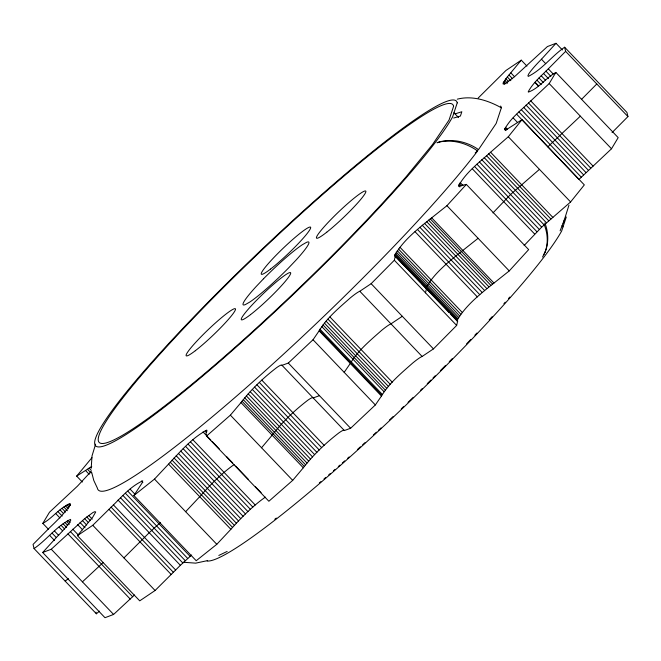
<?xml version="1.0" encoding="UTF-8"?>
<svg xmlns="http://www.w3.org/2000/svg" width="661" height="661" viewBox="0 0 661 661"><rect width="100%" height="100%" fill="white"/><g stroke="black" fill="none" stroke-linecap="round" stroke-linejoin="round"><path stroke-width="0.99" d="M524.14 245.504L541.69 227.12L570.608 201.952L584.324 184.898L522 119.691L508.284 136.753L490.586 152.237C479.167 162.466 465.807 172.455 458.478 186.047L466.344 184.411L528.66 249.61L509.251 270.911L493.99 283.04C480.373 293.922 465.501 305.44 456.916 320.767L457.66 321.064L456.652 325.435L433.451 348.892L422.131 356.469A28.927 3.148 -43.7 0 0 412.77 362.98C401.442 372.994 389.312 383 381.455 396.046L375.349 404.953L350.619 428.262L344.356 430.551A28.853 3.14 -43.7 0 0 338.919 432.864C325.724 443.002 313.496 454.619 303.308 467.798L292.699 480.365L268.87 501.253L206.554 436.045L205.951 432.823L207 430.873L206.769 430.096C191.748 438.16 180.156 451.769 168.555 464.105L154.492 479.101L133.894 495.519L196.21 560.726L216.808 544.3L230.879 529.304C241.331 517.58 252.469 506.202 265.35 497.13M516.671 114.221L578.986 179.42L611.508 148.775L618.184 137.628L555.868 72.421L549.192 83.567L530.766 100.902C521.653 109.858 510.333 118.104 504.517 129.614L505.219 129.961L506.929 129.308L522 119.691M457.66 321.064L394.592 255.559C403.185 240.24 418.049 228.723 431.674 217.833L446.935 205.703L466.344 184.411M206.554 436.045L230.383 415.158L240.992 402.599C251.172 389.42 263.409 377.795 276.595 367.665A28.853 3.14 -43.7 0 1 282.032 365.343L288.303 363.054L313.033 339.746L319.131 330.839C326.997 317.792 339.126 307.786 350.446 297.772A28.927 3.148 -43.7 0 1 359.815 291.261L371.135 283.685L394.336 260.236L395.344 255.865M425.494 292.84L426.502 288.46L425.75 288.163C434.343 272.844 449.207 261.318 462.832 250.436L478.093 238.307M568.964 205.15L563.164 223.575M95.614 444.142L92.036 455.85L91.193 468.252M500.625 106.057A278.083 30.257 -43.7 0 1 501.352 107.793L496.18 123.433L478.556 149.551L477.019 150.873M566.287 216.973L561.652 231.011A249.519 27.151 -43.7 0 1 382.091 427.642A249.519 27.151 -43.7 0 1 207.166 561.032M526.924 66.083L521.265 60.151L505.855 78.742L502.971 83.807L503.814 84.121L505.632 83.352L514.051 77.13L547.407 46.559L556.008 43.296L562.379 49.972M564.593 219.254L560.131 230.805M543.904 254.592L544.961 252.254M545.061 252.114L542.549 257.038M48.484 529.304L42.816 523.372L49.492 512.225L77.436 486.166L91.268 471.252M133.894 495.519L142.247 482.737L142.718 480.82C129.374 486.959 119.525 499.385 108.925 509.342L92.771 525.297L77.42 535.641L139.735 600.849L155.087 590.504L180.37 565.312L191.657 555M344.191 372.35L350.297 363.443C358.155 350.396 370.284 340.39 381.612 330.376A28.927 3.148 -43.7 0 1 390.973 323.865L402.293 316.288M555.868 72.421C546.11 77.668 538.946 88.359 528.42 92.094L528.213 91.788C532.973 82.881 541.177 75.982 548.3 68.851L565.634 51.368L564.618 47.22C551.918 55.921 542.21 69.595 528.255 76.412L527.916 75.726L528.759 73.842L530.585 71.314A28.927 3.148 -43.7 0 1 541.466 59.217L556.008 43.296M82.344 482.034L76.676 476.102L91.937 457.701M77.42 535.641L92.829 517.051L95.713 511.986L94.87 511.68L93.052 512.449L84.633 518.67L51.277 549.241L42.676 552.497L104.992 617.705L113.593 614.441L134.489 594.983M492.982 212.908L510.532 194.516L539.45 169.348M261.541 447.761L272.15 435.202C282.33 422.024 294.566 410.398 307.753 400.269A28.853 3.14 -43.7 0 1 313.19 397.947L319.461 395.658M42.676 552.497L57.218 536.575A28.927 3.148 -43.7 0 0 68.1 524.479L69.917 521.959L70.768 520.075L70.43 519.389C56.474 526.197 46.766 539.88 34.058 548.572L96.382 613.78L99.489 611.128M185.65 511.697L199.713 496.708C210.173 484.976 221.311 473.598 234.192 464.526M547.829 146.825L580.35 116.171M581.63 99.266L596.792 83.972M612.061 132.597L627.95 116.576L626.942 112.428L564.618 47.22M123.929 557.901L149.212 532.708L160.491 522.405M478.184 98.026L505.913 70.496L521.265 60.151M103.331 562.379L82.435 581.837M65.224 581.176L68.331 578.524M42.816 523.372C52.574 518.125 59.738 507.433 70.256 503.699L70.479 504.401L69.281 506.508L63.787 513.3A28.853 3.14 -43.7 0 1 50.385 526.941L33.05 544.424L34.058 548.572M475.209 152.931L477.606 150.964A45.783 37.71 37.2 0 0 439.598 141.991L436.995 142.735L439.705 141.892M76.676 476.102L91.755 466.484M218.808 555.447L227.144 551.448M455.032 113.89L461.832 111.742L460.411 116.063L453.669 118.03M207.637 560.594L195.706 563.147L183.461 562.263M457.247 99.183C472.309 95.267 488.198 100.447 501.352 107.793M565.634 51.368L627.95 116.576M541.466 59.217L545.713 63.663M548.3 68.851L553.257 74.04M545.887 71.124L550.844 76.304M543.499 73.429L548.456 78.618M549.192 83.567L611.508 148.775M541.194 75.734L545.441 80.179M538.996 77.99L543.243 82.435M536.955 80.163L541.202 84.608M535.104 82.22L538.641 85.922M534.898 82.493L538.434 86.203M510.928 72.95L514.465 76.659M509.011 75.04L512.556 78.75M530.766 100.902L593.091 166.109M507.309 76.982L510.854 80.692M505.855 78.742L508.689 81.708M528.453 102.926L590.769 168.134M504.673 80.287L507.499 83.245M503.773 81.584L505.896 83.807M526.065 105.082L588.381 170.29M503.186 82.617L504.607 84.096M523.652 107.33L585.968 172.538M521.248 109.627L583.564 174.834M518.91 111.94L581.226 177.14M513.192 117.922L517.439 122.368M505.409 127.284L507.532 129.506M504.855 128.292L506.268 129.779M504.558 129.077L505.971 130.556M508.284 136.753L570.608 201.952M453.958 112.767L458.519 117.534M561.941 225.748L563.015 226.872M490.586 152.237L552.902 217.444M488.586 153.823L550.91 219.022M486.43 155.616L548.746 220.815M484.149 157.582L546.465 222.79M481.778 159.698L544.102 224.897M479.374 161.92L541.69 227.12M476.961 164.201L539.277 229.408M474.598 166.514L536.914 231.714M472.318 168.811L534.633 234.011M460.13 182.527L462.964 185.485M459.337 183.741L461.461 185.964M458.792 184.75L460.205 186.228M458.503 185.518L459.916 186.997M446.935 205.703L509.251 270.911M431.674 217.833L493.99 283.04M430.204 218.816L492.519 284.015M428.485 220.072L490.801 285.271M426.56 221.567L488.876 286.775M424.453 223.294L486.769 288.493M422.214 225.203L484.53 290.41M419.867 227.268L482.183 292.476M417.463 229.458L479.787 294.666M415.05 231.73L477.366 296.929M399.963 247.264L462.287 312.471M398.492 249.048L460.808 314.248M397.236 250.659L459.552 315.859M396.203 252.072L458.519 317.28M395.418 253.287L457.734 318.495M394.89 254.278L457.205 319.486M394.592 255.559L420.09 282.239M421.04 283.255L449.125 312.612M450.785 314.372L457.156 321.039M394.336 260.236L456.652 325.435M371.135 283.685L433.451 348.892M359.815 291.261L422.131 356.469M329.946 316.966L392.27 382.165M327.939 319.131L390.263 384.33M326.096 321.188L388.412 386.396M324.427 323.122L386.743 388.321M322.965 324.898L385.28 390.097M321.709 326.493L384.033 391.7M319.924 329.112L382.24 394.311M319.403 330.095L381.719 395.295M319.131 330.839L381.455 396.046M313.033 339.746L375.349 404.953M288.303 363.054L350.619 428.262M282.032 365.343L344.356 430.551M261.797 380.116L324.113 445.316M259.352 382.446L321.667 447.646M256.939 384.793L319.255 450.001M254.592 387.139L316.908 452.339M252.337 389.445L314.653 454.644M250.189 391.692L312.513 456.9M248.189 393.857L310.505 459.065M246.346 395.914L308.67 461.114M244.694 397.831L307.01 463.039M243.231 399.599L305.556 464.807M242 401.194L304.316 466.402M240.992 402.599L303.308 467.798M230.383 415.158L292.699 480.365M205.265 430.551L206.686 432.038M203.034 431.93L210.818 440.077M212.239 441.565L219.32 448.968M226.401 456.379L232.771 463.047M235.605 466.013L248.354 479.349M255.435 486.76L261.103 492.685M192.913 439.78L255.229 504.987M190.517 441.903L252.833 507.103M188.079 444.118L250.395 509.325M185.625 446.406L247.941 511.606M183.18 448.736L245.495 513.944M180.767 451.083L243.091 516.291M178.429 453.429L240.744 518.629M176.173 455.735L238.489 520.934M174.033 457.982L236.357 523.182M172.042 460.139L234.358 525.346M170.208 462.188L232.523 527.395M168.555 464.105L230.879 529.304M154.492 479.101L216.808 544.3M141.437 481.059L142.85 482.547M130.11 489.132L135.067 494.321M127.788 491.14L190.104 556.339M125.392 493.263L187.707 558.471M122.954 495.486L185.27 560.685M120.5 497.774L182.816 562.974M89.111 468.104L91.235 470.326M118.055 500.104L180.37 565.312M87.475 469.252L91.02 472.954M85.657 470.615L89.202 474.317M113.304 504.797L175.628 569.997M111.056 507.094L173.372 572.302M108.925 509.342L171.24 574.541M88.706 515.423L92.251 519.133M86.74 516.96L90.284 520.661M92.771 525.297L155.087 590.504M84.633 518.67L88.177 522.372M69.066 503.831L70.479 505.318M68.1 504.269L69.512 505.756M82.402 520.538L86.649 524.983M66.901 504.954L69.025 507.177M65.48 505.872L68.306 508.83M80.072 522.554L85.029 527.742M63.853 507.012L67.389 510.713M62.043 508.359L65.579 512.068M77.676 524.685L82.633 529.866M60.06 509.904L63.605 513.614M67.918 520.422L70.049 522.644M57.945 511.631L62.192 516.076M66.513 521.331L69.339 524.297M72.784 529.197L78.444 535.121M64.894 522.463L67.728 525.421M55.698 513.523L59.953 517.968M63.084 523.801L66.629 527.511M70.339 531.535L132.654 596.734M61.118 525.346L64.654 529.048M67.934 533.881L130.25 599.081M59.003 527.065L62.539 530.766M54.433 530.957L58.689 535.402M52.037 533.097L56.284 537.542M49.592 535.319L54.549 540.508M51.277 549.241L113.593 614.441M95.977 612.119L96.382 613.78M91.681 472.384L93.779 480.448L97.332 488.008A278.083 30.257 -43.7 0 0 253.46 381.306A278.083 30.257 -43.7 0 0 477.606 150.964M439.681 141.826A45.692 40.635 34 0 1 478.514 149.609M509.78 297.062A244.504 26.605 -43.7 0 1 508.507 298.508M505.244 302.184A244.504 26.605 -43.7 0 1 503.913 303.68M492.131 316.693A244.504 26.605 -43.7 0 1 489.239 319.833M476.887 333.061A244.504 26.605 -43.7 0 1 474.871 335.193M470.764 339.506A244.504 26.605 -43.7 0 1 466.583 343.869M452.198 358.683A244.504 26.605 -43.7 0 1 449.257 361.674M445.564 365.409A244.504 26.605 -43.7 0 1 440.358 370.639M435.211 375.779A244.504 26.605 -43.7 0 1 433.062 377.918M430.898 380.058A244.504 26.605 -43.7 0 1 427.27 383.636M422.139 388.668A244.504 26.605 -43.7 0 1 420.669 390.114M413.249 397.327A244.504 26.605 -43.7 0 1 408.019 402.367M403.532 406.664A244.504 26.605 -43.7 0 1 401.293 408.804M393.088 416.587A244.504 26.605 -43.7 0 1 389.354 420.107M381 427.915A244.504 26.605 -43.7 0 1 378.703 430.038M376.415 432.162A244.504 26.605 -43.7 0 1 373.358 434.979M364.955 442.672A244.504 26.605 -43.7 0 1 362.674 444.754M360.394 446.819A244.504 26.605 -43.7 0 1 357.37 449.554M349.124 456.949A244.504 26.605 -43.7 0 1 347.636 458.271M344.687 460.891A244.504 26.605 -43.7 0 1 342.291 463.014M339.894 465.129A244.504 26.605 -43.7 0 1 338.292 466.534M335.102 469.335A244.504 26.605 -43.7 0 1 333.508 470.723M330.326 473.491A244.504 26.605 -43.7 0 1 328.74 474.862M325.584 477.589A244.504 26.605 -43.7 0 1 324.014 478.936M320.882 481.621A244.504 26.605 -43.7 0 1 319.329 482.951M276.339 518.059A244.504 26.605 -43.7 0 1 274.778 519.273M544.904 222.972A45.692 40.635 34 0 1 545.127 252.147M544.061 224.236A45.783 37.71 37.2 0 1 545.003 252.279M453.586 106.297L449.042 120.046L432.542 144.503L405.689 177.264A244.504 26.605 -43.7 0 1 125.069 433.773A244.504 26.605 -43.7 0 1 224.368 286.634A244.504 26.605 -43.7 0 1 453.586 106.297M457.23 102.868L452.595 116.906A249.519 27.151 -43.7 0 1 164.019 407.432A249.519 27.151 -43.7 0 1 193.979 316.743A249.519 27.151 -43.7 0 1 457.23 102.868M263.565 278.744L256.08 286.618A45.369 4.933 -43.7 0 0 245.421 304.547L249.676 302.118A45.369 4.933 -43.7 0 0 288.378 268.151L295.864 260.277A45.369 4.933 -43.7 0 0 306.522 242.347L302.267 244.777A45.369 4.933 -43.7 0 0 263.565 278.744M326.774 232.185A34.025 3.702 -43.7 0 0 365.773 192.095A34.025 3.702 -43.7 0 0 330.93 219.518A34.025 3.702 -43.7 0 0 326.774 232.185M195.317 350.718A34.025 3.702 -43.7 0 0 235.233 310.224A34.025 3.702 -43.7 0 0 201.812 335.937A34.025 3.702 -43.7 0 0 195.317 350.718M250.511 314.636A34.025 3.702 -43.7 0 0 290.427 274.141A34.025 3.702 -43.7 0 0 257.005 299.846A34.025 3.702 -43.7 0 0 250.511 314.636M270.498 269.11A34.025 3.702 -43.7 0 0 310.406 228.615A34.025 3.702 -43.7 0 0 276.984 254.328A34.025 3.702 -43.7 0 0 270.498 269.11"/></g></svg>
